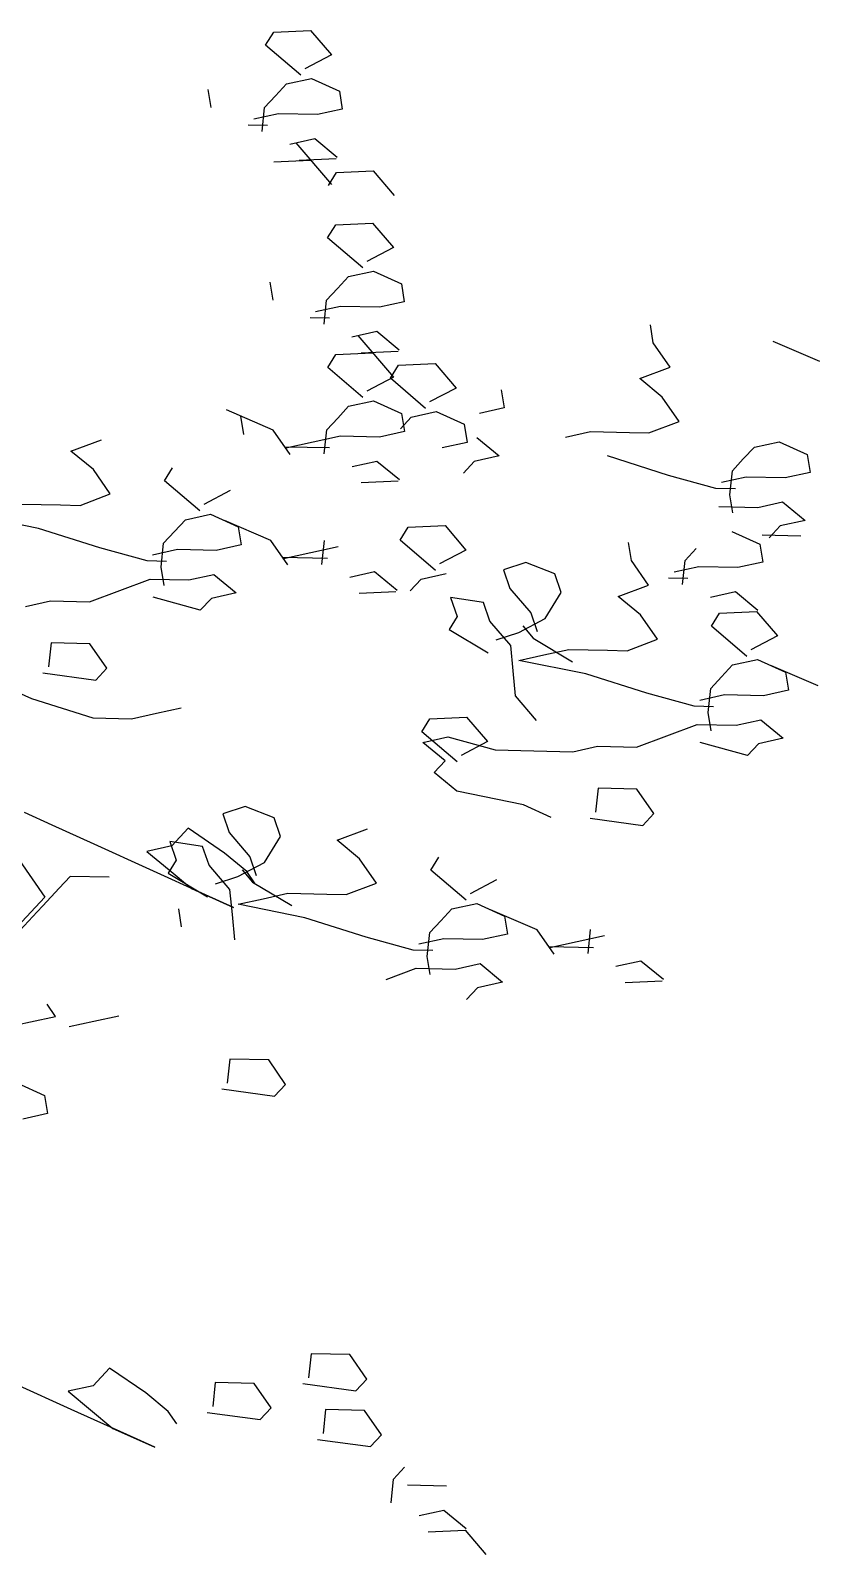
# Model space of a CAD drawing. Header units: millimetres. Extents: x -36495272392165 to 352544598049420, y -228287860276617 to 83349.
# Drawn here: x 326289395340336 to 327373326276271, y -118551589047096 to -116438405193282 of the extents above; entities that cross this region are included whole.
import ezdxf

# ---------------------------------------------------------------- set-up
doc = ezdxf.new("R2010")
doc.units = ezdxf.units.MM
doc.header["$MEASUREMENT"] = 0

# ---------------------------------------------------------------- blocks, each defined once
blk = doc.blocks.new('working_place (2)')
for p, q in [((19901.61, 1136.99), (19896.77, 1135.93)), ((19898.25, 1134.98), (19900.4, 1136.73)), ((19900.4, 1136.73), (19904.03, 1137.52)), ((19904.03, 1137.52), (19901.61, 1136.99)), ((19926.77, 1136.55), (19929.51, 1134.37)), ((19929.51, 1134.37), (19931.69, 1137.11)), ((19896.77, 1135.93), (19891.93, 1134.87)), ((19896.09, 1133.25), (19898.25, 1134.98)), ((19925.67, 1134.49), (19927.41, 1132.34)), ((19897.84, 1131.09), (19896.09, 1133.25)), ((19923.25, 1133.96), (19922.84, 1130.07)), ((19927.41, 1132.34), (19929.56, 1134.08)), ((19905.09, 1132.69), (19904.15, 1131.21)), ((19898.63, 1127.46), (19897.84, 1131.09)), ((19904.15, 1131.21), (19901.99, 1129.47)), ((19901.99, 1129.47), (19898.63, 1127.46)), ((19907.11, 1129.32), (19911.27, 1127.69)), ((19922.84, 1130.07), (19923.37, 1127.65)), ((19927, 1128.45), (19924.04, 1130.33)), ((19906.97, 1124.21), (19907.38, 1128.11)), ((19911.27, 1127.69), (19911.81, 1125.28)), ((19916.11, 1127.82), (19920.27, 1126.19)), ((19915.97, 1122.71), (19916.38, 1126.61)), ((19920.27, 1126.19), (19920.81, 1123.78)), ((19911.81, 1125.28), (19909.92, 1122.33)), ((19909.92, 1122.33), (19906.97, 1124.21)), ((19920.81, 1123.78), (19918.92, 1120.83)), ((19918.92, 1120.83), (19915.97, 1122.71)), ((19913.61, 1119.82), (19917.77, 1118.19)), ((19913.47, 1114.71), (19913.88, 1118.61)), ((19917.77, 1118.19), (19918.31, 1115.78)), ((19918.31, 1115.78), (19916.42, 1112.83)), ((19916.42, 1112.83), (19913.47, 1114.71)), ((19887.59, 1090.74), (19885.85, 1092.9)), ((19886.91, 1088.06), (19887.59, 1090.74)), ((19884.49, 1087.53), (19886.91, 1088.06)), ((19882.27, 1079.4), (19884.01, 1077.25)), ((19884.01, 1077.25), (19885.75, 1075.09)), ((19900.11, 1077.82), (19904.27, 1076.19)), ((19887.03, 1075.99), (19888.77, 1073.84)), ((19899.97, 1072.71), (19900.38, 1076.61)), ((19904.27, 1076.19), (19904.81, 1073.78)), ((19885.75, 1075.09), (19884.81, 1073.62)), ((19888.77, 1073.84), (19890.51, 1071.69)), ((19904.81, 1073.78), (19902.92, 1070.83)), ((19902.92, 1070.83), (19899.97, 1072.71)), ((19881.75, 1059.62), (19880.69, 1064.45)), ((19881.95, 1056.96), (19880.62, 1063.01)), ((19882.02, 1058.41), (19881.75, 1059.62)), ((19882.82, 1054.78), (19882.02, 1058.41)), ((19879.12, 1052.53), (19881.95, 1056.96)), ((19883.35, 1052.36), (19882.82, 1054.78)), ((19893.02, 1054.49), (19892.35, 1051.8)), ((19897.35, 1053.76), (19896.54, 1049.93)), ((19886.3, 1050.47), (19883.35, 1052.36)), ((19909.76, 1052.12), (19911.76, 1048.76)), ((19916.87, 1048.62), (19916.33, 1051.04)), ((19896.54, 1049.93), (19895.73, 1046.1)), ((19894.02, 1048.2), (19889.19, 1047.14)), ((19890.67, 1046.77), (19894.22, 1048.42)), ((19892.81, 1047.93), (19896.44, 1048.73)), ((19896.44, 1048.73), (19894.02, 1048.2)), ((19911.76, 1048.76), (19914.71, 1046.88)), ((19912.97, 1049.03), (19912.29, 1046.34)), ((19918.61, 1046.46), (19916.87, 1048.62)), ((19889.19, 1047.14), (19884.35, 1046.07)), ((19890.66, 1046.19), (19892.81, 1047.93)), ((19896.72, 1047.99), (19898.46, 1045.84)), ((19902.09, 1046.63), (19896.72, 1047.99)), ((19914.71, 1046.88), (19916.45, 1044.72)), ((19884.35, 1046.07), (19880.72, 1045.28)), ((19888.51, 1044.45), (19890.66, 1046.19)), ((19890.94, 1044.31), (19890.67, 1046.77)), ((19895.73, 1046.1), (19893.54, 1043.36)), ((19894.5, 1045.96), (19896.01, 1043.64)), ((19898.46, 1045.84), (19900.2, 1043.68)), ((19907.19, 1046.49), (19902.09, 1046.63)), ((19911.08, 1046.08), (19907.19, 1046.49)), ((19912.56, 1045.13), (19911.08, 1046.08)), ((19912.29, 1046.34), (19911.88, 1042.45)), ((19916.45, 1044.72), (19918.61, 1046.46)), ((19880.72, 1045.28), (19878.3, 1044.74)), ((19890.25, 1042.3), (19888.51, 1044.45)), ((19897.24, 1043.78), (19900.79, 1045.43)), ((19913.09, 1042.71), (19911.35, 1044.87)), ((19889.99, 1041.71), (19890.94, 1044.31)), ((19893.54, 1043.36), (19892.59, 1040.76)), ((19896.01, 1043.64), (19897.65, 1040.09)), ((19896.15, 1042.41), (19897.24, 1043.78)), ((19897.5, 1043.89), (19896.56, 1042.42)), ((19900.2, 1043.68), (19903.15, 1041.8)), ((19891.05, 1038.67), (19890.25, 1042.3)), ((19896.56, 1042.42), (19894.41, 1040.68)), ((19896.42, 1039.95), (19897.37, 1042.55)), ((19911.88, 1042.45), (19912.41, 1040.03)), ((19916.04, 1040.83), (19913.09, 1042.71)), ((19892.59, 1040.76), (19889.99, 1041.71)), ((19903.15, 1041.8), (19904.63, 1040.85)), ((19904.63, 1040.85), (19906.63, 1037.49)), ((19917.78, 1038.67), (19916.04, 1040.83)), ((19894.41, 1040.68), (19891.05, 1038.67)), ((19894.24, 1037.21), (19896.42, 1039.95)), ((19897.65, 1040.09), (19897.93, 1037.63)), ((19912.41, 1040.03), (19912.95, 1037.61)), ((19927.88, 1040.12), (19930.62, 1037.93)), ((19917.11, 1035.99), (19917.78, 1038.67)), ((19921.8, 1039.39), (19919.91, 1036.44)), ((19924.62, 1036.31), (19921.22, 1038.49)), ((19925.15, 1033.89), (19921.32, 1038.64)), ((19893.29, 1034.61), (19894.24, 1037.21)), ((19897.93, 1037.63), (19898.21, 1035.16)), ((19906.63, 1037.49), (19904.74, 1034.54)), ((19912.95, 1037.61), (19914.69, 1035.46)), ((19924.35, 1037.52), (19923.94, 1033.63)), ((19926.77, 1038.06), (19928.51, 1035.9)), ((19928.51, 1035.9), (19930.67, 1037.64)), ((19914.69, 1035.46), (19917.11, 1035.99)), ((19919.91, 1036.44), (19915.9, 1035.72)), ((19898.21, 1035.16), (19897.26, 1032.56)), ((19913.81, 1035.5), (19910.4, 1032.62)), ((19894.8, 1032.29), (19893.29, 1034.61)), ((19904.74, 1034.54), (19902.59, 1032.8)), ((19915.6, 1030.72), (19913.95, 1034.27)), ((19897.26, 1032.56), (19894.8, 1032.29)), ((19902.59, 1032.8), (19904.6, 1029.44)), ((19910.4, 1032.62), (19910.68, 1030.16)), ((19872.35, 1025.68), (19875.97, 1026.48)), ((19875.97, 1026.48), (19881.08, 1026.33)), ((19881.08, 1026.33), (19884.03, 1024.45)), ((19884.03, 1024.45), (19885.77, 1022.29)), ((19876.2, 1021.86), (19880.36, 1020.24)), ((19885.77, 1022.29), (19887.51, 1020.14)), ((19876.06, 1016.75), (19876.47, 1020.65)), ((19880.36, 1020.24), (19880.9, 1017.82)), ((19880.9, 1017.82), (19879.01, 1014.87)), ((19910.37, 1018.89), (19908.21, 1017.15)), ((19915.74, 1017.54), (19910.37, 1018.89)), ((19918.16, 1018.07), (19915.74, 1017.54)), ((19879.01, 1014.87), (19876.06, 1016.75)), ((19908.21, 1017.15), (19908.75, 1014.73)), ((19921.11, 1016.18), (19925.27, 1014.56)), ((19909.67, 1014.28), (19906.25, 1011.4)), ((19908.75, 1014.73), (19906.59, 1012.99)), ((19920.96, 1011.08), (19921.37, 1014.97)), ((19925.27, 1014.56), (19925.8, 1012.14)), ((19906.59, 1012.99), (19908.34, 1010.84)), ((19911.45, 1009.5), (19909.81, 1013.05)), ((19873.23, 1012.33), (19874.97, 1010.18)), ((19925.8, 1012.14), (19923.91, 1009.19)), ((19906.25, 1011.4), (19906.53, 1008.94)), ((19908.34, 1010.84), (19912.23, 1010.43)), ((19923.91, 1009.19), (19920.96, 1011.08)), ((19874.97, 1010.18), (19877.92, 1008.29)), ((19909.27, 1006.76), (19911.45, 1009.5)), ((19912.23, 1010.43), (19915.18, 1008.54)), ((19877.92, 1008.29), (19879.93, 1004.92)), ((19906.53, 1008.94), (19909.27, 1006.76)), ((19915.18, 1008.54), (19918.13, 1006.65)), ((19918.13, 1006.65), (19919.87, 1004.5)), ((19879.93, 1004.92), (19881.93, 1001.56)), ((19919.87, 1004.5), (19922.82, 1002.61)), ((19886.5, 1003.84), (19882.61, 1004.25)), ((19887.04, 1001.42), (19886.5, 1003.84)), ((19914.61, 1003.63), (19912.43, 1000.88)), ((19922.82, 1002.61), (19924.83, 999.25)), ((19881.93, 1001.56), (19884.88, 999.67)), ((19883.14, 1001.83), (19882.46, 999.14)), ((19888.78, 999.26), (19887.04, 1001.42)), ((19912.43, 1000.88), (19911.61, 997.05)), ((19872.26, 999.43), (19866.89, 1000.79)), ((19884.88, 999.67), (19886.62, 997.52)), ((19877.36, 999.29), (19872.26, 999.43)), ((19881.26, 998.88), (19877.36, 999.29)), ((19882.73, 997.93), (19881.26, 998.88)), ((19882.46, 999.14), (19882.05, 995.25)), ((19886.62, 997.52), (19888.78, 999.26)), ((19924.83, 999.25), (19926.84, 995.88)), ((19931.41, 998.16), (19927.51, 998.57)), ((19883.26, 995.51), (19881.52, 997.67)), ((19931.94, 995.74), (19931.41, 998.16)), ((19870.37, 996.48), (19873.32, 994.6)), ((19911.61, 997.05), (19910.8, 993.22)), ((19928.05, 996.15), (19927.37, 993.47)), ((19882.05, 995.25), (19882.59, 992.83)), ((19886.21, 993.63), (19883.26, 995.51)), ((19905.74, 993.9), (19909.29, 995.55)), ((19911.79, 995.12), (19913.53, 992.96)), ((19917.16, 993.76), (19911.79, 995.12)), ((19926.84, 995.88), (19929.79, 994)), ((19933.68, 993.59), (19931.94, 995.74)), ((19873.32, 994.6), (19874.8, 993.65)), ((19874.8, 993.65), (19876.8, 990.29)), ((19887.95, 991.47), (19886.21, 993.63)), ((19906.02, 991.44), (19905.74, 993.9)), ((19922.27, 993.61), (19917.16, 993.76)), ((19926.16, 993.2), (19922.27, 993.61)), ((19929.79, 994), (19931.53, 991.85)), ((19931.53, 991.85), (19933.68, 993.59)), ((19882.59, 992.83), (19883.12, 990.41)), ((19898.05, 992.92), (19900.79, 990.73)), ((19910.8, 993.22), (19908.62, 990.48)), ((19909.57, 993.08), (19911.08, 990.76)), ((19912.31, 990.9), (19915.86, 992.55)), ((19913.53, 992.96), (19915.27, 990.81)), ((19927.63, 992.26), (19926.16, 993.2)), ((19927.37, 993.47), (19926.96, 989.57)), ((19887.28, 988.79), (19887.95, 991.47)), ((19891.97, 992.19), (19890.08, 989.24)), ((19894.79, 989.11), (19891.39, 991.29)), ((19895.32, 986.69), (19891.49, 991.43)), ((19905.07, 988.84), (19906.02, 991.44)), ((19928.17, 989.84), (19926.43, 991.99)), ((19876.8, 990.29), (19874.92, 987.34)), ((19883.12, 990.41), (19884.86, 988.26)), ((19894.52, 990.32), (19894.11, 986.43)), ((19896.94, 990.86), (19898.68, 988.7)), ((19898.68, 988.7), (19900.84, 990.44)), ((19908.62, 990.48), (19907.67, 987.89)), ((19911.08, 990.76), (19912.73, 987.21)), ((19911.22, 989.53), (19912.31, 990.9)), ((19915.27, 990.81), (19918.22, 988.92)), ((19884.86, 988.26), (19887.28, 988.79)), ((19890.08, 989.24), (19886.07, 988.52)), ((19901.85, 989.88), (19902.38, 987.46)), ((19907.67, 987.89), (19905.07, 988.84)), ((19911.5, 987.07), (19912.45, 989.67)), ((19918.22, 988.92), (19919.7, 987.98)), ((19926.96, 989.57), (19927.49, 987.15)), ((19931.12, 987.95), (19928.17, 989.84)), ((19883.98, 988.3), (19880.57, 985.42)), ((19919.7, 987.98), (19921.71, 984.61)), ((19932.86, 985.8), (19931.12, 987.95)), ((19874.92, 987.34), (19872.76, 985.6)), ((19885.77, 983.52), (19884.12, 987.07)), ((19902.38, 987.46), (19904.12, 985.31)), ((19909.31, 984.33), (19911.5, 987.07)), ((19912.73, 987.21), (19913.01, 984.75)), ((19927.49, 987.15), (19928.02, 984.73)), ((19872.76, 985.6), (19874.77, 982.24)), ((19880.57, 985.42), (19880.85, 982.96)), ((19903.24, 985.36), (19899.83, 982.47)), ((19932.18, 983.11), (19932.86, 985.8)), ((19905.03, 980.57), (19903.38, 984.12)), ((19908.36, 981.73), (19909.31, 984.33)), ((19913.01, 984.75), (19913.28, 982.29)), ((19921.71, 984.61), (19919.82, 981.66)), ((19928.02, 984.73), (19929.76, 982.58)), ((19929.76, 982.58), (19932.18, 983.11)), ((19934.99, 983.56), (19930.97, 982.85)), ((19899.83, 982.47), (19900.11, 980.01)), ((19909.87, 979.41), (19908.36, 981.73)), ((19913.28, 982.29), (19912.33, 979.69)), ((19919.82, 981.66), (19917.67, 979.92)), ((19928.89, 982.63), (19925.47, 979.75)), ((19902.85, 977.83), (19905.03, 980.57)), ((19930.67, 977.84), (19929.03, 981.4)), ((19900.11, 980.01), (19902.85, 977.83)), ((19912.33, 979.69), (19909.87, 979.41)), ((19917.67, 979.92), (19919.68, 976.56)), ((19925.47, 979.75), (19925.75, 977.29)), ((19928.49, 975.11), (19930.67, 977.84)), ((19925.75, 977.29), (19928.49, 975.11)), ((19895.45, 975.45), (19898.19, 973.27)), ((19919.68, 976.56), (19917.79, 973.61)), ((19889.38, 974.73), (19887.49, 971.78)), ((19922.49, 973.48), (19921.02, 974.43)), ((19922.23, 974.69), (19921.82, 970.8)), ((19924.65, 975.23), (19926.39, 973.07)), ((19926.39, 973.07), (19928.54, 974.81)), ((19884.68, 971.33), (19885.36, 974.01)), ((19892.19, 971.65), (19888.8, 973.83)), ((19892.72, 969.23), (19888.89, 973.97)), ((19894.35, 973.39), (19896.09, 971.24)), ((19896.09, 971.24), (19898.24, 972.98)), ((19917.79, 973.61), (19917.11, 970.92)), ((19923.02, 971.07), (19921.28, 973.22)), ((19887.49, 971.78), (19883.47, 971.06)), ((19891.92, 972.86), (19891.52, 968.97)), ((19921.82, 970.8), (19922.35, 968.38)), ((19925.98, 969.18), (19923.02, 971.07)), ((19891.52, 968.97), (19892.05, 966.55)), ((19895.68, 967.35), (19892.72, 969.23)), ((19903.44, 966.24), (19902.91, 968.66)), ((19927.72, 967.02), (19925.98, 969.18)), ((19897.42, 965.19), (19895.68, 967.35)), ((19927.04, 964.34), (19927.72, 967.02)), ((19892.05, 966.55), (19892.58, 964.13)), ((19902.42, 963.62), (19900.68, 965.78)), ((19905.18, 964.09), (19903.44, 966.24)), ((19896.74, 962.51), (19897.42, 965.19)), ((19897.05, 964.98), (19897.58, 962.56)), ((19892.58, 964.13), (19894.32, 961.98)), ((19901.74, 960.94), (19902.42, 963.62)), ((19903.03, 962.35), (19905.18, 964.09)), ((19924.62, 963.81), (19927.04, 964.34)), ((19894.32, 961.98), (19896.74, 962.51)), ((19897.58, 962.56), (19899.32, 960.41)), ((19929.95, 960.94), (19927, 962.83)), ((19928.12, 960.44), (19927.59, 962.86)), ((19893.44, 962.02), (19890.03, 959.14)), ((19899.32, 960.41), (19901.74, 960.94)), ((19924.23, 960.85), (19923.55, 958.17)), ((19895.23, 957.24), (19893.58, 960.79)), ((19898.44, 960.45), (19895.03, 957.57)), ((19923.02, 960.58), (19925.97, 958.7)), ((19929.87, 958.29), (19928.12, 960.44)), ((19890.03, 959.14), (19890.31, 956.68)), ((19900.23, 955.67), (19898.58, 959.22)), ((19904.36, 956.3), (19902.62, 958.45)), ((19918.45, 958.31), (19913.34, 958.46)), ((19925.97, 958.7), (19927.71, 956.55)), ((19891.5, 952.55), (19895.23, 957.24)), ((19895.03, 957.57), (19895.31, 955.11)), ((19909.72, 957.66), (19911.46, 955.51)), ((19922.34, 957.9), (19918.45, 958.31)), ((19923.82, 956.96), (19922.34, 957.9)), ((19923.55, 958.17), (19923.14, 954.27)), ((19927.71, 956.55), (19929.87, 958.29)), ((19890.31, 956.68), (19893.05, 954.5)), ((19903.68, 953.61), (19904.36, 956.3)), ((19924.35, 954.54), (19922.61, 956.69)), ((19892.2, 955.11), (19894.94, 952.93)), ((19895.31, 955.11), (19898.05, 952.93)), ((19898.05, 952.93), (19900.23, 955.67)), ((19911.46, 955.51), (19914.41, 953.62)), ((19914.41, 953.62), (19915.88, 952.68)), ((19923.14, 954.27), (19923.67, 951.85)), ((19927.3, 952.65), (19924.35, 954.54)), ((19888.67, 952.52), (19888.26, 948.63)), ((19891.09, 953.05), (19892.83, 950.9)), ((19892.83, 950.9), (19894.99, 952.64)), ((19915.88, 952.68), (19917.89, 949.31)), ((19929.04, 950.5), (19927.3, 952.65)), ((19884.23, 951.43), (19883.56, 948.75)), ((19888.94, 951.31), (19887.46, 952.25)), ((19923.67, 951.85), (19924.21, 949.43)), ((19889.47, 948.89), (19887.73, 951.04)), ((19928.37, 947.81), (19929.04, 950.5)), ((19892.42, 947), (19889.47, 948.89)), ((19917.89, 949.31), (19916, 946.36)), ((19924.21, 949.43), (19925.94, 947.28)), ((19888.26, 948.63), (19888.79, 946.21)), ((19925.94, 947.28), (19928.37, 947.81)), ((19894.16, 944.85), (19892.42, 947)), ((19916, 946.36), (19913.85, 944.62)), ((19888.79, 946.21), (19889.33, 943.79)), ((19893.49, 942.17), (19894.16, 944.85)), ((19913.85, 944.62), (19915.86, 941.26)), ((19889.33, 943.79), (19891.06, 941.63)), ((19890.19, 941.68), (19886.78, 938.8)), ((19891.06, 941.63), (19893.49, 942.17)), ((19891.98, 936.9), (19890.33, 940.45)), ((19915.86, 941.26), (19913.97, 938.31)), ((19886.78, 938.8), (19887.06, 936.34)), ((19913.97, 938.31), (19913.3, 935.62)), ((19889.8, 934.16), (19891.98, 936.9)), ((19887.06, 936.34), (19889.8, 934.16)), ((19926.99, 932.56), (19922.97, 931.85)), ((19885.53, 930.57), (19885.81, 928.11)), ((19880.81, 929.68), (19883.55, 927.5)), ((19882, 925.55), (19885.73, 930.24)), ((19888.55, 925.93), (19890.73, 928.67)), ((19882.7, 928.11), (19885.44, 925.93)), ((19885.81, 928.11), (19888.55, 925.93)), ((19881.59, 926.05), (19883.33, 923.9)), ((19879.44, 924.31), (19877.96, 925.25)), ((19879.17, 925.52), (19878.76, 921.63)), ((19883.33, 923.9), (19885.49, 925.64)), ((19874.73, 924.43), (19874.06, 921.75)), ((19879.97, 921.89), (19878.23, 924.04)), ((19878.76, 921.63), (19879.29, 919.21)), ((19882.92, 920), (19879.97, 921.89)), ((19884.66, 917.85), (19882.92, 920)), ((19879.29, 919.21), (19879.83, 916.79)), ((19883.99, 915.17), (19884.66, 917.85)), ((19879.83, 916.79), (19881.56, 914.63)), ((19881.56, 914.63), (19883.99, 915.17)), ((19880.69, 914.68), (19877.28, 911.8)), ((19882.48, 909.9), (19880.83, 913.45)), ((19877.28, 911.8), (19877.56, 909.34)), ((19877.56, 909.34), (19880.3, 907.16)), ((19880.3, 907.16), (19882.48, 909.9))]:
    blk.add_line(p, q)

msp = doc.modelspace()

# ---------------------------------------------------------------- block references
at = {"color": 7, "xscale": -17440635077.23526, "yscale": 8388791957.977852, "zscale": 17440635077.23526, "rotation": 161.6396296788874}
msp.add_blockref('working_place (2)', (-18538461.3, -8837506.7), dxfattribs=at)

doc.saveas('drawing.dxf')
